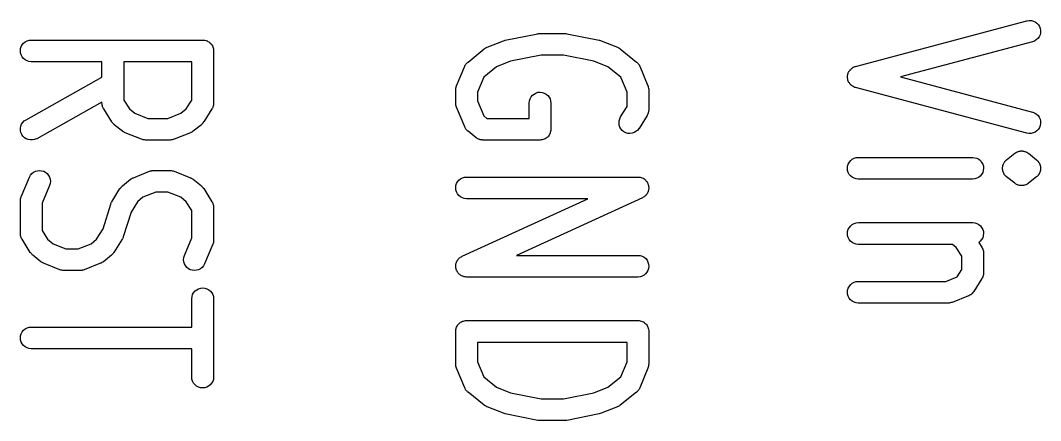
# Model space of a CAD drawing. Extents: x 100 to 142.1, y -108.7 to -91.2.
# Drawn here: x 136.14 to 142.09, y -108.73 to -106.39 of the extents above; entities that cross this region are included whole.
import ezdxf

# ---------------------------------------------------------------- set-up
doc = ezdxf.new("R2010")
doc.units = 0
doc.header["$MEASUREMENT"] = 0
doc.layers.add('BLACK', color=7, linetype='CONTINUOUS')

msp = doc.modelspace()

# ---------------------------------------------------------------- linework, layer by layer
at = {"layer": 'BLACK', "linetype": 'CONTINUOUS'}
for p, q in [((141.011, -106.66), (142.011, -106.393)), ((142.011, -106.393), (142.012, -106.393)), ((142.012, -106.393), (142.024, -106.391)), ((142.024, -106.391), (142.037, -106.392)), ((142.037, -106.392), (142.049, -106.395)), ((142.049, -106.395), (142.06, -106.4)), ((142.06, -106.4), (142.07, -106.407)), ((142.07, -106.407), (142.078, -106.417)), ((142.078, -106.417), (142.085, -106.427)), ((142.085, -106.427), (142.089, -106.439)), ((142.089, -106.439), (142.091, -106.451)), ((138.967, -106.507), (139.158, -106.469)), ((139.158, -106.469), (139.159, -106.468)), ((139.158, -106.469), (139.158, -106.469)), ((139.158, -106.469), (139.158, -106.469)), ((139.158, -106.469), (139.158, -106.469)), ((139.159, -106.468), (139.164, -106.468)), ((139.164, -106.468), (139.17, -106.467)), ((139.17, -106.467), (139.313, -106.467)), ((139.313, -106.467), (139.313, -106.467)), ((139.313, -106.467), (139.313, -106.467)), ((139.313, -106.467), (139.314, -106.467)), ((139.313, -106.467), (139.313, -106.467)), ((139.314, -106.467), (139.32, -106.468)), ((139.32, -106.468), (139.326, -106.469)), ((139.326, -106.469), (139.516, -106.507)), ((142.075, -106.497), (142.066, -106.505)), ((142.082, -106.487), (142.075, -106.497)), ((142.088, -106.475), (142.082, -106.487)), ((142.091, -106.463), (142.088, -106.475)), ((142.091, -106.451), (142.091, -106.463)), ((136.138, -106.569), (136.139, -106.556)), ((136.139, -106.556), (136.143, -106.544)), ((136.143, -106.544), (136.149, -106.534)), ((136.149, -106.534), (136.157, -106.524)), ((136.157, -106.524), (136.166, -106.516)), ((136.166, -106.516), (136.177, -106.51)), ((136.177, -106.51), (136.189, -106.507)), ((136.189, -106.507), (136.202, -106.506)), ((136.202, -106.506), (137.202, -106.506)), ((137.202, -106.506), (137.202, -106.506)), ((137.202, -106.506), (137.202, -106.506)), ((137.202, -106.506), (137.203, -106.506)), ((137.202, -106.506), (137.202, -106.506)), ((137.203, -106.506), (137.208, -106.506)), ((137.208, -106.506), (137.214, -106.507)), ((137.214, -106.507), (137.215, -106.507)), ((137.215, -106.507), (137.215, -106.507)), ((137.215, -106.507), (137.221, -106.509)), ((137.221, -106.509), (137.226, -106.51)), ((137.226, -106.51), (137.226, -106.511)), ((137.226, -106.511), (137.227, -106.511)), ((137.227, -106.511), (137.232, -106.514)), ((137.232, -106.514), (137.237, -106.516)), ((137.237, -106.516), (137.237, -106.517)), ((137.237, -106.517), (137.237, -106.517)), ((137.237, -106.517), (137.242, -106.52)), ((137.242, -106.52), (137.247, -106.524)), ((137.247, -106.524), (137.247, -106.524)), ((137.247, -106.524), (137.247, -106.525)), ((137.247, -106.525), (137.251, -106.529)), ((137.251, -106.529), (137.255, -106.534)), ((137.255, -106.534), (137.255, -106.534)), ((137.255, -106.534), (137.255, -106.534)), ((137.255, -106.534), (137.258, -106.54)), ((137.258, -106.54), (137.26, -106.545)), ((137.26, -106.545), (137.26, -106.545)), ((137.26, -106.545), (137.26, -106.545)), ((137.26, -106.545), (137.262, -106.551)), ((137.262, -106.551), (137.264, -106.557)), ((137.264, -106.557), (137.264, -106.557)), ((137.264, -106.557), (137.264, -106.557)), ((137.264, -106.557), (137.265, -106.563)), ((138.75, -106.634), (138.845, -106.558)), ((138.845, -106.558), (138.846, -106.557)), ((138.846, -106.557), (138.848, -106.556)), ((138.848, -106.556), (138.85, -106.554)), ((138.85, -106.554), (138.853, -106.552)), ((138.853, -106.552), (138.856, -106.55)), ((138.856, -106.55), (138.859, -106.549)), ((138.859, -106.549), (138.861, -106.548)), ((138.861, -106.548), (138.956, -106.51)), ((138.956, -106.51), (138.957, -106.51)), ((138.957, -106.51), (138.962, -106.508)), ((138.962, -106.508), (138.967, -106.507)), ((139.516, -106.507), (139.517, -106.507)), ((139.517, -106.507), (139.522, -106.509)), ((139.522, -106.509), (139.527, -106.51)), ((139.527, -106.51), (139.622, -106.548)), ((139.622, -106.548), (139.623, -106.548)), ((139.623, -106.548), (139.626, -106.55)), ((139.626, -106.55), (139.628, -106.551)), ((139.628, -106.551), (139.631, -106.553)), ((139.631, -106.553), (139.634, -106.554)), ((139.634, -106.554), (139.636, -106.556)), ((139.636, -106.556), (139.638, -106.558)), ((139.638, -106.558), (139.734, -106.634)), ((142.044, -106.516), (141.274, -106.721)), ((142.056, -106.512), (142.044, -106.516)), ((142.066, -106.505), (142.056, -106.512)), ((136.139, -106.581), (136.138, -106.569)), ((136.143, -106.593), (136.139, -106.581)), ((136.148, -106.604), (136.143, -106.593)), ((136.156, -106.613), (136.148, -106.604)), ((136.166, -106.621), (136.156, -106.613)), ((137.265, -106.563), (137.265, -106.569)), ((137.265, -106.569), (137.265, -106.874)), ((139.176, -106.594), (138.998, -106.63)), ((139.307, -106.594), (139.176, -106.594)), ((139.485, -106.63), (139.307, -106.594)), ((136.177, -106.627), (136.166, -106.621)), ((136.188, -106.631), (136.177, -106.627)), ((136.201, -106.633), (136.188, -106.631)), ((136.202, -106.633), (136.201, -106.633)), ((136.614, -106.633), (136.202, -106.633)), ((136.614, -106.722), (136.614, -106.633)), ((136.741, -106.633), (136.741, -106.856)), ((137.138, -106.633), (136.741, -106.633)), ((137.138, -106.856), (137.138, -106.633)), ((138.683, -106.773), (138.731, -106.659)), ((138.731, -106.658), (138.732, -106.655)), ((138.731, -106.659), (138.731, -106.658)), ((138.732, -106.655), (138.734, -106.653)), ((138.734, -106.653), (138.735, -106.65)), ((138.735, -106.65), (138.737, -106.647)), ((138.737, -106.647), (138.739, -106.645)), ((138.739, -106.645), (138.741, -106.642)), ((138.741, -106.642), (138.743, -106.64)), ((138.743, -106.64), (138.745, -106.638)), ((138.745, -106.638), (138.747, -106.636)), ((138.747, -106.636), (138.75, -106.634)), ((138.917, -106.663), (138.842, -106.723)), ((138.998, -106.63), (138.917, -106.663)), ((139.566, -106.663), (139.485, -106.63)), ((139.642, -106.723), (139.566, -106.663)), ((139.734, -106.634), (139.734, -106.634)), ((139.734, -106.634), (139.737, -106.636)), ((139.737, -106.636), (139.739, -106.638)), ((139.739, -106.638), (139.741, -106.641)), ((139.741, -106.641), (139.743, -106.643)), ((139.743, -106.643), (139.745, -106.646)), ((139.745, -106.646), (139.747, -106.648)), ((139.747, -106.648), (139.748, -106.651)), ((139.748, -106.651), (139.75, -106.653)), ((139.75, -106.653), (139.751, -106.656)), ((139.751, -106.656), (139.753, -106.659)), ((139.753, -106.659), (139.8, -106.773)), ((140.98, -106.679), (140.983, -106.677)), ((140.983, -106.677), (140.986, -106.674)), ((140.986, -106.674), (140.988, -106.672)), ((140.988, -106.672), (140.989, -106.671)), ((140.989, -106.671), (140.993, -106.669)), ((140.993, -106.669), (140.996, -106.666)), ((140.996, -106.666), (140.998, -106.665)), ((140.998, -106.665), (141, -106.664)), ((141, -106.664), (141.004, -106.663)), ((141.004, -106.663), (141.007, -106.661)), ((141.007, -106.661), (141.009, -106.661)), ((141.009, -106.661), (141.011, -106.66)), ((136.171, -106.971), (136.614, -106.722)), ((138.842, -106.723), (138.805, -106.81)), ((139.678, -106.81), (139.642, -106.723)), ((140.964, -106.717), (140.965, -106.715)), ((140.964, -106.721), (140.964, -106.717)), ((140.964, -106.725), (140.964, -106.721)), ((140.965, -106.727), (140.964, -106.725)), ((140.965, -106.713), (140.966, -106.709)), ((140.965, -106.715), (140.965, -106.713)), ((140.965, -106.729), (140.965, -106.727)), ((140.966, -106.733), (140.965, -106.729)), ((140.966, -106.705), (140.967, -106.703)), ((140.966, -106.709), (140.966, -106.705)), ((140.966, -106.737), (140.966, -106.733)), ((140.967, -106.739), (140.966, -106.737)), ((140.967, -106.703), (140.968, -106.701)), ((140.968, -106.701), (140.969, -106.697)), ((140.969, -106.697), (140.971, -106.693)), ((140.971, -106.693), (140.972, -106.691)), ((140.972, -106.691), (140.973, -106.689)), ((140.973, -106.689), (140.975, -106.686)), ((140.975, -106.686), (140.977, -106.683)), ((140.977, -106.683), (140.979, -106.681)), ((140.979, -106.681), (140.98, -106.679)), ((141.274, -106.721), (142.044, -106.927)), ((138.678, -106.797), (138.679, -106.791)), ((138.679, -106.785), (138.68, -106.784)), ((138.679, -106.791), (138.679, -106.785)), ((138.679, -106.785), (138.679, -106.785)), ((138.68, -106.784), (138.681, -106.779)), ((138.681, -106.779), (138.683, -106.773)), ((139.8, -106.773), (139.8, -106.773)), ((139.8, -106.773), (139.8, -106.773)), ((139.8, -106.773), (139.8, -106.773)), ((139.8, -106.773), (139.801, -106.774)), ((139.801, -106.774), (139.802, -106.78)), ((139.802, -106.78), (139.804, -106.785)), ((139.804, -106.785), (139.804, -106.786)), ((139.804, -106.786), (139.804, -106.786)), ((139.804, -106.786), (139.805, -106.792)), ((139.805, -106.792), (139.805, -106.798)), ((140.967, -106.741), (140.967, -106.739)), ((140.969, -106.745), (140.967, -106.741)), ((140.97, -106.749), (140.969, -106.745)), ((140.971, -106.751), (140.97, -106.749)), ((140.972, -106.753), (140.971, -106.751)), ((140.975, -106.756), (140.972, -106.753)), ((140.977, -106.76), (140.975, -106.756)), ((140.978, -106.761), (140.977, -106.76)), ((140.979, -106.763), (140.978, -106.761)), ((140.982, -106.766), (140.979, -106.763)), ((140.985, -106.769), (140.982, -106.766)), ((140.987, -106.77), (140.985, -106.769)), ((140.988, -106.771), (140.987, -106.77)), ((140.992, -106.774), (140.988, -106.771)), ((140.995, -106.776), (140.992, -106.774)), ((140.997, -106.777), (140.995, -106.776)), ((140.999, -106.778), (140.997, -106.777)), ((141.003, -106.78), (140.999, -106.778)), ((141.006, -106.781), (141.003, -106.78)), ((141.008, -106.782), (141.006, -106.781)), ((141.01, -106.783), (141.008, -106.782)), ((141.011, -106.783), (141.01, -106.783)), ((142.011, -107.049), (141.011, -106.783)), ((136.741, -106.856), (136.774, -106.907)), ((137.106, -106.907), (137.138, -106.856)), ((138.678, -106.798), (138.678, -106.797)), ((138.678, -106.797), (138.678, -106.797)), ((138.678, -106.797), (138.678, -106.797)), ((138.678, -106.797), (138.678, -106.797)), ((138.678, -106.874), (138.678, -106.798)), ((138.805, -106.81), (138.805, -106.861)), ((139.108, -106.861), (139.112, -106.849)), ((139.112, -106.849), (139.118, -106.838)), ((139.118, -106.838), (139.126, -106.828)), ((139.126, -106.828), (139.135, -106.821)), ((139.135, -106.821), (139.146, -106.815)), ((139.146, -106.815), (139.158, -106.811)), ((139.158, -106.811), (139.171, -106.81)), ((139.171, -106.81), (139.183, -106.812)), ((139.183, -106.812), (139.195, -106.815)), ((139.195, -106.815), (139.206, -106.821)), ((139.206, -106.821), (139.215, -106.829)), ((139.215, -106.829), (139.223, -106.839)), ((139.223, -106.839), (139.229, -106.85)), ((139.229, -106.85), (139.232, -106.861)), ((139.678, -106.894), (139.678, -106.81)), ((139.805, -106.798), (139.805, -106.912)), ((136.614, -106.868), (136.233, -107.082)), ((136.614, -106.874), (136.614, -106.868)), ((136.615, -106.879), (136.614, -106.874)), ((136.615, -106.884), (136.615, -106.879)), ((136.615, -106.885), (136.615, -106.884)), ((136.616, -106.886), (136.615, -106.885)), ((136.617, -106.891), (136.616, -106.886)), ((136.618, -106.896), (136.617, -106.891)), ((136.619, -106.897), (136.618, -106.896)), ((136.619, -106.898), (136.619, -106.897)), ((136.621, -106.902), (136.619, -106.898)), ((136.623, -106.907), (136.621, -106.902)), ((136.624, -106.907), (136.623, -106.907)), ((136.672, -106.984), (136.624, -106.907)), ((136.774, -106.907), (136.805, -106.933)), ((137.074, -106.933), (137.106, -106.907)), ((137.255, -106.907), (137.208, -106.984)), ((137.258, -106.903), (137.255, -106.907)), ((137.26, -106.899), (137.258, -106.903)), ((137.261, -106.896), (137.26, -106.898)), ((137.26, -106.898), (137.26, -106.899)), ((137.262, -106.892), (137.261, -106.896)), ((137.264, -106.887), (137.262, -106.892)), ((137.265, -106.88), (137.264, -106.884)), ((137.264, -106.884), (137.264, -106.886)), ((137.264, -106.886), (137.264, -106.887)), ((137.265, -106.874), (137.265, -106.875)), ((137.265, -106.875), (137.265, -106.88)), ((138.679, -106.88), (138.678, -106.874)), ((138.679, -106.885), (138.679, -106.88)), ((138.679, -106.886), (138.679, -106.885)), ((138.681, -106.892), (138.679, -106.886)), ((138.679, -106.886), (138.679, -106.886)), ((138.683, -106.897), (138.681, -106.892)), ((138.683, -106.898), (138.683, -106.897)), ((138.731, -107.012), (138.683, -106.898)), ((138.683, -106.898), (138.683, -106.898)), ((138.683, -106.898), (138.683, -106.898)), ((138.683, -106.898), (138.683, -106.898)), ((138.805, -106.861), (138.842, -106.949)), ((139.107, -106.873), (139.108, -106.861)), ((139.107, -106.874), (139.107, -106.873)), ((139.107, -106.963), (139.107, -106.874)), ((139.232, -106.861), (139.234, -106.874)), ((139.234, -106.874), (139.234, -107.026)), ((139.64, -106.954), (139.678, -106.894)), ((139.805, -106.912), (139.805, -106.913)), ((139.805, -106.913), (139.805, -106.918)), ((136.16, -106.978), (136.171, -106.971)), ((136.805, -106.933), (136.881, -106.963)), ((136.881, -106.963), (136.999, -106.963)), ((136.999, -106.963), (137.074, -106.933)), ((138.842, -106.949), (138.859, -106.963)), ((138.859, -106.963), (139.107, -106.963)), ((139.631, -106.977), (139.635, -106.966)), ((139.635, -106.966), (139.64, -106.954)), ((139.795, -106.946), (139.748, -107.022)), ((139.798, -106.941), (139.795, -106.946)), ((139.8, -106.937), (139.798, -106.941)), ((139.801, -106.934), (139.8, -106.936)), ((139.8, -106.936), (139.8, -106.937)), ((139.802, -106.93), (139.801, -106.934)), ((139.804, -106.925), (139.802, -106.93)), ((139.805, -106.918), (139.804, -106.922)), ((139.804, -106.922), (139.804, -106.924)), ((139.804, -106.924), (139.804, -106.925)), ((142.044, -106.927), (142.045, -106.927)), ((142.045, -106.927), (142.056, -106.931)), ((142.056, -106.931), (142.067, -106.938)), ((142.067, -106.938), (142.076, -106.947)), ((142.076, -106.947), (142.083, -106.957)), ((142.083, -106.957), (142.088, -106.968)), ((142.088, -106.968), (142.091, -106.98)), ((136.138, -107.021), (136.141, -107.009)), ((136.139, -107.033), (136.138, -107.021)), ((136.141, -107.045), (136.139, -107.033)), ((136.141, -107.009), (136.145, -106.997)), ((136.145, -106.997), (136.152, -106.987)), ((136.152, -106.987), (136.16, -106.978)), ((136.674, -106.987), (136.672, -106.984)), ((136.676, -106.99), (136.674, -106.987)), ((136.678, -106.992), (136.676, -106.99)), ((136.679, -106.993), (136.678, -106.992)), ((136.682, -106.996), (136.679, -106.993)), ((136.685, -106.999), (136.682, -106.996)), ((136.686, -107), (136.685, -106.999)), ((136.733, -107.038), (136.686, -107)), ((137.194, -107), (137.146, -107.038)), ((137.197, -106.997), (137.194, -107)), ((137.2, -106.994), (137.197, -106.997)), ((137.201, -106.992), (137.2, -106.994)), ((137.203, -106.991), (137.201, -106.992)), ((137.205, -106.988), (137.203, -106.991)), ((137.207, -106.984), (137.205, -106.988)), ((137.208, -106.984), (137.207, -106.984)), ((138.732, -107.015), (138.731, -107.012)), ((138.733, -107.018), (138.732, -107.015)), ((138.735, -107.021), (138.733, -107.018)), ((138.736, -107.023), (138.735, -107.021)), ((138.738, -107.026), (138.736, -107.023)), ((138.74, -107.028), (138.738, -107.026)), ((138.742, -107.031), (138.74, -107.028)), ((138.744, -107.033), (138.742, -107.031)), ((138.747, -107.035), (138.744, -107.033)), ((139.233, -107.033), (139.232, -107.039)), ((139.234, -107.027), (139.233, -107.033)), ((139.234, -107.026), (139.234, -107.027)), ((139.234, -107.027), (139.234, -107.027)), ((139.234, -107.027), (139.234, -107.027)), ((139.234, -107.027), (139.234, -107.027)), ((139.631, -106.99), (139.631, -106.977)), ((139.632, -107.002), (139.631, -106.99)), ((139.636, -107.014), (139.632, -107.002)), ((139.642, -107.025), (139.636, -107.014)), ((139.65, -107.034), (139.642, -107.025)), ((139.66, -107.042), (139.65, -107.034)), ((139.74, -107.032), (139.73, -107.04)), ((139.747, -107.022), (139.74, -107.032)), ((139.748, -107.022), (139.747, -107.022)), ((142.078, -107.027), (142.069, -107.036)), ((142.084, -107.016), (142.078, -107.027)), ((142.089, -107.005), (142.084, -107.016)), ((142.091, -106.993), (142.089, -107.005)), ((142.091, -106.98), (142.091, -106.993)), ((136.146, -107.057), (136.141, -107.045)), ((136.153, -107.067), (136.146, -107.057)), ((136.162, -107.076), (136.153, -107.067)), ((136.172, -107.082), (136.162, -107.076)), ((136.184, -107.087), (136.172, -107.082)), ((136.196, -107.089), (136.184, -107.087)), ((136.208, -107.089), (136.196, -107.089)), ((136.22, -107.087), (136.208, -107.089)), ((136.232, -107.082), (136.22, -107.087)), ((136.233, -107.082), (136.232, -107.082)), ((136.736, -107.039), (136.733, -107.038)), ((136.738, -107.041), (136.736, -107.039)), ((136.741, -107.042), (136.738, -107.041)), ((136.744, -107.044), (136.741, -107.042)), ((136.746, -107.045), (136.744, -107.044)), ((136.749, -107.047), (136.746, -107.045)), ((136.845, -107.085), (136.749, -107.047)), ((136.749, -107.047), (136.749, -107.047)), ((136.85, -107.087), (136.845, -107.085)), ((136.855, -107.088), (136.85, -107.087)), ((136.856, -107.088), (136.855, -107.088)), ((136.857, -107.089), (136.856, -107.088)), ((136.862, -107.089), (136.857, -107.089)), ((136.867, -107.09), (136.862, -107.089)), ((136.868, -107.09), (136.867, -107.09)), ((137.011, -107.09), (136.868, -107.09)), ((137.017, -107.089), (137.011, -107.09)), ((137.022, -107.089), (137.017, -107.089)), ((137.023, -107.089), (137.022, -107.089)), ((137.029, -107.087), (137.023, -107.088)), ((137.023, -107.088), (137.023, -107.089)), ((137.034, -107.085), (137.029, -107.087)), ((137.035, -107.085), (137.034, -107.085)), ((137.13, -107.047), (137.035, -107.085)), ((137.132, -107.046), (137.13, -107.047)), ((137.135, -107.045), (137.132, -107.046)), ((137.138, -107.043), (137.135, -107.045)), ((137.141, -107.041), (137.138, -107.043)), ((137.143, -107.04), (137.141, -107.041)), ((137.145, -107.038), (137.143, -107.04)), ((137.146, -107.038), (137.145, -107.038)), ((138.749, -107.037), (138.747, -107.035)), ((138.75, -107.038), (138.749, -107.037)), ((138.797, -107.076), (138.75, -107.038)), ((138.799, -107.077), (138.797, -107.076)), ((138.801, -107.079), (138.799, -107.077)), ((138.804, -107.08), (138.801, -107.079)), ((138.808, -107.083), (138.804, -107.08)), ((138.81, -107.083), (138.808, -107.083)), ((138.812, -107.085), (138.81, -107.083)), ((138.816, -107.086), (138.812, -107.085)), ((138.819, -107.087), (138.816, -107.086)), ((138.821, -107.088), (138.819, -107.087)), ((138.824, -107.088), (138.821, -107.088)), ((138.827, -107.089), (138.824, -107.088)), ((138.831, -107.089), (138.827, -107.089)), ((138.834, -107.089), (138.831, -107.089)), ((138.836, -107.09), (138.834, -107.089)), ((138.837, -107.09), (138.836, -107.09)), ((139.17, -107.09), (138.837, -107.09)), ((139.176, -107.089), (139.17, -107.09)), ((139.182, -107.089), (139.176, -107.089)), ((139.183, -107.088), (139.182, -107.088)), ((139.182, -107.088), (139.182, -107.089)), ((139.188, -107.087), (139.183, -107.088)), ((139.194, -107.085), (139.188, -107.087)), ((139.2, -107.082), (139.194, -107.085)), ((139.194, -107.085), (139.194, -107.085)), ((139.194, -107.085), (139.194, -107.085)), ((139.205, -107.079), (139.2, -107.082)), ((139.21, -107.075), (139.205, -107.079)), ((139.205, -107.079), (139.205, -107.079)), ((139.205, -107.079), (139.205, -107.079)), ((139.215, -107.072), (139.21, -107.075)), ((139.219, -107.067), (139.215, -107.071)), ((139.215, -107.071), (139.215, -107.071)), ((139.215, -107.071), (139.215, -107.072)), ((139.223, -107.062), (139.219, -107.067)), ((139.226, -107.056), (139.223, -107.062)), ((139.223, -107.062), (139.223, -107.062)), ((139.223, -107.062), (139.223, -107.062)), ((139.229, -107.051), (139.226, -107.056)), ((139.23, -107.045), (139.229, -107.051)), ((139.229, -107.051), (139.229, -107.051)), ((139.229, -107.051), (139.229, -107.051)), ((139.232, -107.039), (139.23, -107.045)), ((139.232, -107.039), (139.232, -107.039)), ((139.232, -107.039), (139.232, -107.039)), ((139.671, -107.047), (139.66, -107.042)), ((139.683, -107.051), (139.671, -107.047)), ((139.695, -107.052), (139.683, -107.051)), ((139.708, -107.05), (139.695, -107.052)), ((139.719, -107.046), (139.708, -107.05)), ((139.73, -107.04), (139.719, -107.046)), ((142.023, -107.051), (142.011, -107.049)), ((142.036, -107.051), (142.023, -107.051)), ((142.048, -107.048), (142.036, -107.051)), ((142.059, -107.043), (142.048, -107.048)), ((142.069, -107.036), (142.059, -107.043)), ((141.968, -107.155), (141.973, -107.154)), ((141.973, -107.154), (141.974, -107.153)), ((141.974, -107.153), (141.975, -107.153)), ((141.975, -107.153), (141.98, -107.153)), ((141.98, -107.153), (141.986, -107.153)), ((141.986, -107.153), (141.987, -107.154)), ((141.987, -107.154), (141.988, -107.154)), ((141.988, -107.154), (141.993, -107.155)), ((140.975, -107.219), (140.983, -107.21)), ((140.983, -107.21), (140.992, -107.202)), ((140.992, -107.202), (141.003, -107.196)), ((141.003, -107.196), (141.015, -107.192)), ((141.015, -107.192), (141.028, -107.191)), ((141.028, -107.191), (141.694, -107.191)), ((141.694, -107.191), (141.695, -107.191)), ((141.695, -107.191), (141.707, -107.193)), ((141.707, -107.193), (141.719, -107.196)), ((141.719, -107.196), (141.73, -107.202)), ((141.73, -107.202), (141.74, -107.21)), ((141.74, -107.21), (141.747, -107.22)), ((141.884, -107.214), (141.886, -107.212)), ((141.886, -107.212), (141.888, -107.21)), ((141.888, -107.21), (141.89, -107.208)), ((141.89, -107.208), (141.892, -107.206)), ((141.892, -107.206), (141.893, -107.205)), ((141.892, -107.206), (141.892, -107.206)), ((141.893, -107.205), (141.94, -107.167)), ((141.94, -107.167), (141.941, -107.167)), ((141.941, -107.167), (141.945, -107.164)), ((141.945, -107.164), (141.95, -107.161)), ((141.95, -107.161), (141.951, -107.16)), ((141.951, -107.16), (141.952, -107.16)), ((141.952, -107.16), (141.956, -107.158)), ((141.956, -107.158), (141.961, -107.156)), ((141.961, -107.156), (141.962, -107.156)), ((141.962, -107.156), (141.963, -107.155)), ((141.963, -107.155), (141.968, -107.155)), ((141.993, -107.155), (141.998, -107.156)), ((141.998, -107.156), (141.999, -107.156)), ((141.999, -107.156), (142, -107.156)), ((142, -107.156), (142.005, -107.158)), ((142.005, -107.158), (142.009, -107.16)), ((142.009, -107.16), (142.01, -107.161)), ((142.01, -107.161), (142.011, -107.161)), ((142.011, -107.161), (142.015, -107.164)), ((142.015, -107.164), (142.02, -107.167)), ((142.02, -107.167), (142.067, -107.205)), ((142.067, -107.205), (142.068, -107.206)), ((142.068, -107.206), (142.068, -107.206)), ((142.068, -107.206), (142.069, -107.206)), ((142.069, -107.206), (142.071, -107.209)), ((142.071, -107.209), (142.073, -107.21)), ((142.073, -107.21), (142.075, -107.213)), ((142.075, -107.213), (142.077, -107.214)), ((136.215, -107.278), (136.226, -107.272)), ((136.226, -107.272), (136.238, -107.269)), ((136.238, -107.269), (136.25, -107.267)), ((136.25, -107.267), (136.262, -107.269)), ((136.262, -107.269), (136.274, -107.272)), ((136.274, -107.272), (136.285, -107.278)), ((136.797, -107.31), (136.892, -107.272)), ((136.892, -107.272), (136.893, -107.272)), ((136.893, -107.272), (136.898, -107.27)), ((136.898, -107.27), (136.904, -107.269)), ((136.904, -107.269), (136.905, -107.268)), ((136.904, -107.269), (136.904, -107.269)), ((136.905, -107.268), (136.91, -107.268)), ((136.91, -107.268), (136.916, -107.267)), ((136.916, -107.267), (137.011, -107.267)), ((137.011, -107.267), (137.012, -107.267)), ((137.012, -107.267), (137.017, -107.268)), ((137.017, -107.268), (137.023, -107.269)), ((137.023, -107.269), (137.024, -107.269)), ((137.024, -107.269), (137.024, -107.269)), ((137.024, -107.269), (137.03, -107.27)), ((137.03, -107.27), (137.035, -107.272)), ((137.035, -107.272), (137.13, -107.31)), ((140.964, -107.254), (140.965, -107.242)), ((140.965, -107.267), (140.964, -107.254)), ((140.965, -107.242), (140.969, -107.23)), ((140.969, -107.279), (140.965, -107.267)), ((140.969, -107.23), (140.975, -107.219)), ((141.747, -107.22), (141.753, -107.231)), ((141.753, -107.231), (141.757, -107.243)), ((141.756, -107.268), (141.753, -107.279)), ((141.758, -107.255), (141.756, -107.268)), ((141.757, -107.243), (141.758, -107.255)), ((141.869, -107.248), (141.87, -107.245)), ((141.869, -107.249), (141.869, -107.248)), ((141.869, -107.248), (141.869, -107.248)), ((141.869, -107.252), (141.869, -107.249)), ((141.869, -107.254), (141.869, -107.252)), ((141.869, -107.257), (141.869, -107.254)), ((141.869, -107.26), (141.869, -107.257)), ((141.869, -107.261), (141.869, -107.26)), ((141.869, -107.26), (141.869, -107.26)), ((141.87, -107.264), (141.869, -107.261)), ((141.87, -107.242), (141.871, -107.239)), ((141.87, -107.245), (141.87, -107.242)), ((141.87, -107.267), (141.87, -107.264)), ((141.871, -107.269), (141.87, -107.267)), ((141.871, -107.239), (141.872, -107.237)), ((141.871, -107.272), (141.871, -107.269)), ((141.872, -107.273), (141.871, -107.272)), ((141.872, -107.235), (141.873, -107.233)), ((141.872, -107.236), (141.872, -107.235)), ((141.872, -107.237), (141.872, -107.236)), ((141.873, -107.276), (141.872, -107.273)), ((141.872, -107.273), (141.872, -107.273)), ((141.873, -107.233), (141.874, -107.23)), ((141.874, -107.23), (141.875, -107.228)), ((141.875, -107.228), (141.876, -107.225)), ((141.876, -107.225), (141.877, -107.225)), ((141.877, -107.224), (141.878, -107.222)), ((141.877, -107.225), (141.877, -107.224)), ((141.878, -107.222), (141.88, -107.219)), ((141.88, -107.219), (141.882, -107.217)), ((141.882, -107.217), (141.883, -107.215)), ((141.883, -107.215), (141.883, -107.214)), ((141.883, -107.214), (141.884, -107.214)), ((142.077, -107.214), (142.077, -107.215)), ((142.077, -107.215), (142.077, -107.215)), ((142.077, -107.215), (142.079, -107.218)), ((142.079, -107.218), (142.081, -107.22)), ((142.081, -107.22), (142.082, -107.222)), ((142.082, -107.222), (142.084, -107.225)), ((142.084, -107.225), (142.084, -107.225)), ((142.084, -107.225), (142.084, -107.226)), ((142.084, -107.226), (142.085, -107.228)), ((142.085, -107.228), (142.086, -107.231)), ((142.086, -107.231), (142.087, -107.234)), ((142.087, -107.234), (142.088, -107.236)), ((142.088, -107.236), (142.088, -107.237)), ((142.088, -107.237), (142.089, -107.237)), ((142.089, -107.27), (142.088, -107.273)), ((142.088, -107.273), (142.088, -107.274)), ((142.089, -107.237), (142.089, -107.24)), ((142.089, -107.24), (142.09, -107.243)), ((142.09, -107.268), (142.089, -107.27)), ((142.09, -107.243), (142.09, -107.246)), ((142.09, -107.246), (142.091, -107.248)), ((142.091, -107.262), (142.09, -107.265)), ((142.09, -107.265), (142.09, -107.268)), ((142.091, -107.248), (142.091, -107.249)), ((142.091, -107.249), (142.091, -107.25)), ((142.091, -107.25), (142.091, -107.252)), ((142.091, -107.252), (142.091, -107.255)), ((142.091, -107.255), (142.091, -107.258)), ((142.091, -107.258), (142.091, -107.261)), ((142.091, -107.261), (142.091, -107.261)), ((142.091, -107.261), (142.091, -107.262)), ((136.143, -107.421), (136.191, -107.307)), ((136.191, -107.306), (136.197, -107.295)), ((136.191, -107.307), (136.191, -107.306)), ((136.197, -107.295), (136.205, -107.285)), ((136.205, -107.285), (136.215, -107.278)), ((136.285, -107.278), (136.294, -107.286)), ((136.294, -107.286), (136.302, -107.296)), ((136.302, -107.296), (136.308, -107.307)), ((136.308, -107.307), (136.312, -107.319)), ((136.313, -107.331), (136.311, -107.344)), ((136.312, -107.319), (136.313, -107.331)), ((136.733, -107.358), (136.781, -107.319)), ((136.781, -107.319), (136.782, -107.319)), ((136.782, -107.319), (136.784, -107.317)), ((136.784, -107.317), (136.786, -107.316)), ((136.786, -107.316), (136.789, -107.314)), ((136.789, -107.314), (136.792, -107.312)), ((136.792, -107.312), (136.795, -107.311)), ((136.795, -107.311), (136.797, -107.31)), ((137.13, -107.31), (137.131, -107.31)), ((137.131, -107.31), (137.133, -107.312)), ((137.133, -107.312), (137.136, -107.313)), ((137.136, -107.313), (137.139, -107.315)), ((137.139, -107.315), (137.142, -107.316)), ((137.142, -107.316), (137.144, -107.318)), ((137.144, -107.318), (137.146, -107.319)), ((137.146, -107.319), (137.194, -107.358)), ((138.689, -107.334), (138.697, -107.324)), ((138.697, -107.324), (138.706, -107.316)), ((138.706, -107.316), (138.717, -107.31)), ((138.717, -107.31), (138.729, -107.307)), ((138.729, -107.307), (138.742, -107.306)), ((138.742, -107.306), (139.742, -107.306)), ((139.742, -107.306), (139.743, -107.306)), ((139.743, -107.306), (139.747, -107.306)), ((139.747, -107.306), (139.752, -107.306)), ((139.752, -107.306), (139.754, -107.307)), ((139.754, -107.307), (139.755, -107.307)), ((139.755, -107.307), (139.76, -107.308)), ((139.76, -107.308), (139.764, -107.31)), ((139.764, -107.31), (139.765, -107.31)), ((139.765, -107.31), (139.767, -107.311)), ((139.767, -107.311), (139.771, -107.313)), ((139.771, -107.313), (139.775, -107.315)), ((139.775, -107.315), (139.776, -107.316)), ((139.776, -107.316), (139.777, -107.317)), ((139.777, -107.317), (139.781, -107.32)), ((139.781, -107.32), (139.785, -107.323)), ((139.785, -107.323), (139.786, -107.324)), ((139.786, -107.324), (139.787, -107.325)), ((139.787, -107.325), (139.79, -107.329)), ((139.79, -107.329), (139.793, -107.332)), ((139.793, -107.332), (139.794, -107.333)), ((140.974, -107.29), (140.969, -107.279)), ((140.982, -107.299), (140.974, -107.29)), ((140.992, -107.307), (140.982, -107.299)), ((141.003, -107.313), (140.992, -107.307)), ((141.014, -107.317), (141.003, -107.313)), ((141.027, -107.318), (141.014, -107.317)), ((141.028, -107.318), (141.027, -107.318)), ((141.694, -107.318), (141.028, -107.318)), ((141.707, -107.317), (141.694, -107.318)), ((141.718, -107.313), (141.707, -107.317)), ((141.729, -107.308), (141.718, -107.313)), ((141.739, -107.3), (141.729, -107.308)), ((141.747, -107.29), (141.739, -107.3)), ((141.753, -107.279), (141.747, -107.29)), ((141.874, -107.279), (141.873, -107.276)), ((141.875, -107.281), (141.874, -107.279)), ((141.876, -107.284), (141.875, -107.281)), ((141.876, -107.285), (141.876, -107.284)), ((141.876, -107.284), (141.876, -107.284)), ((141.878, -107.287), (141.876, -107.285)), ((141.879, -107.29), (141.878, -107.287)), ((141.881, -107.292), (141.879, -107.29)), ((141.883, -107.294), (141.881, -107.292)), ((141.883, -107.295), (141.883, -107.294)), ((141.883, -107.294), (141.883, -107.294)), ((141.885, -107.297), (141.883, -107.295)), ((141.887, -107.299), (141.885, -107.297)), ((141.889, -107.301), (141.887, -107.299)), ((141.891, -107.303), (141.889, -107.301)), ((141.892, -107.303), (141.891, -107.303)), ((141.892, -107.304), (141.892, -107.303)), ((141.893, -107.304), (141.892, -107.304)), ((141.94, -107.342), (141.893, -107.304)), ((142.067, -107.304), (142.02, -107.342)), ((142.068, -107.304), (142.067, -107.304)), ((142.07, -107.302), (142.068, -107.304)), ((142.068, -107.304), (142.068, -107.304)), ((142.072, -107.3), (142.07, -107.302)), ((142.074, -107.298), (142.072, -107.3)), ((142.076, -107.296), (142.074, -107.298)), ((142.077, -107.295), (142.076, -107.296)), ((142.078, -107.292), (142.077, -107.295)), ((142.077, -107.295), (142.077, -107.295)), ((142.08, -107.29), (142.078, -107.292)), ((142.082, -107.288), (142.08, -107.29)), ((142.083, -107.285), (142.082, -107.288)), ((142.084, -107.284), (142.083, -107.285)), ((142.083, -107.285), (142.083, -107.285)), ((142.085, -107.282), (142.084, -107.284)), ((142.086, -107.279), (142.085, -107.282)), ((142.087, -107.277), (142.086, -107.279)), ((142.088, -107.274), (142.087, -107.277)), ((142.088, -107.274), (142.088, -107.274)), ((136.308, -107.355), (136.265, -107.458)), ((136.311, -107.344), (136.308, -107.355)), ((136.672, -107.45), (136.719, -107.373)), ((136.719, -107.373), (136.72, -107.373)), ((136.72, -107.373), (136.722, -107.37)), ((136.722, -107.37), (136.725, -107.366)), ((136.725, -107.366), (136.726, -107.365)), ((136.726, -107.365), (136.727, -107.363)), ((136.727, -107.363), (136.73, -107.36)), ((136.73, -107.36), (136.733, -107.358)), ((137.194, -107.358), (137.194, -107.358)), ((137.194, -107.358), (137.197, -107.361)), ((137.197, -107.361), (137.2, -107.364)), ((137.2, -107.364), (137.202, -107.365)), ((137.202, -107.365), (137.203, -107.367)), ((137.203, -107.367), (137.205, -107.37)), ((137.205, -107.37), (137.208, -107.373)), ((137.208, -107.373), (137.255, -107.45)), ((138.678, -107.369), (138.679, -107.356)), ((138.679, -107.381), (138.678, -107.369)), ((138.679, -107.356), (138.683, -107.344)), ((138.683, -107.393), (138.679, -107.381)), ((138.683, -107.344), (138.689, -107.334)), ((139.794, -107.333), (139.795, -107.334)), ((139.795, -107.334), (139.797, -107.339)), ((139.797, -107.339), (139.8, -107.343)), ((139.8, -107.343), (139.8, -107.344)), ((139.8, -107.344), (139.8, -107.345)), ((139.8, -107.345), (139.802, -107.35)), ((139.801, -107.392), (139.8, -107.394)), ((139.802, -107.387), (139.801, -107.391)), ((139.801, -107.391), (139.801, -107.392)), ((139.802, -107.35), (139.803, -107.355)), ((139.804, -107.382), (139.802, -107.387)), ((139.803, -107.355), (139.804, -107.356)), ((139.804, -107.356), (139.804, -107.357)), ((139.804, -107.357), (139.804, -107.362)), ((139.804, -107.362), (139.805, -107.367)), ((139.805, -107.374), (139.804, -107.379)), ((139.804, -107.379), (139.804, -107.381)), ((139.804, -107.381), (139.804, -107.382)), ((139.805, -107.367), (139.805, -107.368)), ((139.805, -107.368), (139.805, -107.369)), ((139.805, -107.369), (139.805, -107.374)), ((141.945, -107.345), (141.94, -107.342)), ((141.949, -107.348), (141.945, -107.345)), ((141.95, -107.349), (141.949, -107.348)), ((141.951, -107.349), (141.95, -107.349)), ((141.956, -107.351), (141.951, -107.349)), ((141.96, -107.353), (141.956, -107.351)), ((141.961, -107.353), (141.96, -107.353)), ((141.962, -107.354), (141.961, -107.353)), ((141.967, -107.355), (141.962, -107.354)), ((141.972, -107.356), (141.967, -107.355)), ((141.973, -107.356), (141.972, -107.356)), ((141.974, -107.356), (141.973, -107.356)), ((141.98, -107.356), (141.974, -107.356)), ((141.985, -107.356), (141.98, -107.356)), ((141.986, -107.356), (141.985, -107.356)), ((141.987, -107.356), (141.986, -107.356)), ((141.992, -107.355), (141.987, -107.356)), ((141.997, -107.354), (141.992, -107.355)), ((141.998, -107.354), (141.997, -107.354)), ((141.999, -107.353), (141.998, -107.354)), ((142.004, -107.351), (141.999, -107.353)), ((142.008, -107.35), (142.004, -107.351)), ((142.009, -107.349), (142.008, -107.35)), ((142.01, -107.349), (142.009, -107.349)), ((142.015, -107.346), (142.01, -107.349)), ((142.019, -107.343), (142.015, -107.346)), ((142.02, -107.342), (142.019, -107.343)), ((136.138, -107.444), (136.139, -107.439)), ((136.138, -107.445), (136.138, -107.444)), ((136.138, -107.636), (136.138, -107.445)), ((136.138, -107.445), (136.138, -107.445)), ((136.138, -107.445), (136.138, -107.445)), ((136.138, -107.445), (136.138, -107.445)), ((136.139, -107.433), (136.139, -107.432)), ((136.139, -107.432), (136.14, -107.432)), ((136.139, -107.439), (136.139, -107.433)), ((136.14, -107.432), (136.141, -107.426)), ((136.141, -107.426), (136.143, -107.421)), ((136.67, -107.452), (136.671, -107.451)), ((136.671, -107.451), (136.672, -107.45)), ((136.821, -107.45), (136.784, -107.51)), ((136.853, -107.424), (136.821, -107.45)), ((136.928, -107.394), (136.853, -107.424)), ((136.999, -107.394), (136.928, -107.394)), ((137.074, -107.424), (136.999, -107.394)), ((137.106, -107.45), (137.074, -107.424)), ((137.138, -107.502), (137.106, -107.45)), ((137.255, -107.45), (137.256, -107.45)), ((137.256, -107.45), (137.258, -107.455)), ((138.688, -107.404), (138.683, -107.393)), ((138.696, -107.413), (138.688, -107.404)), ((138.706, -107.421), (138.696, -107.413)), ((138.717, -107.427), (138.706, -107.421)), ((138.715, -107.768), (139.45, -107.433)), ((138.728, -107.431), (138.717, -107.427)), ((138.741, -107.433), (138.728, -107.431)), ((138.742, -107.433), (138.741, -107.433)), ((139.45, -107.433), (138.742, -107.433)), ((139.768, -107.427), (139.033, -107.763)), ((139.772, -107.424), (139.768, -107.427)), ((139.777, -107.422), (139.772, -107.424)), ((139.778, -107.421), (139.777, -107.422)), ((139.779, -107.421), (139.778, -107.421)), ((139.782, -107.417), (139.779, -107.421)), ((139.786, -107.414), (139.782, -107.417)), ((139.787, -107.413), (139.786, -107.414)), ((139.788, -107.412), (139.787, -107.413)), ((139.791, -107.408), (139.788, -107.412)), ((139.794, -107.405), (139.791, -107.408)), ((139.795, -107.403), (139.794, -107.405)), ((139.796, -107.403), (139.795, -107.403)), ((139.798, -107.398), (139.796, -107.403)), ((139.8, -107.394), (139.798, -107.398)), ((136.265, -107.458), (136.265, -107.617)), ((136.62, -107.609), (136.665, -107.464)), ((136.665, -107.464), (136.666, -107.462)), ((136.665, -107.464), (136.665, -107.464)), ((136.666, -107.461), (136.668, -107.457)), ((136.666, -107.462), (136.666, -107.461)), ((136.668, -107.457), (136.67, -107.452)), ((136.784, -107.51), (136.738, -107.655)), ((137.138, -107.661), (137.138, -107.502)), ((137.258, -107.455), (137.26, -107.459)), ((137.26, -107.459), (137.261, -107.46)), ((137.261, -107.46), (137.261, -107.462)), ((137.261, -107.462), (137.262, -107.466)), ((137.262, -107.466), (137.264, -107.471)), ((137.264, -107.471), (137.264, -107.472)), ((137.264, -107.472), (137.264, -107.474)), ((137.264, -107.474), (137.265, -107.478)), ((137.265, -107.478), (137.265, -107.483)), ((137.265, -107.483), (137.265, -107.674)), ((136.265, -107.617), (136.297, -107.669)), ((136.582, -107.669), (136.62, -107.609)), ((140.964, -107.635), (140.965, -107.623)), ((140.965, -107.623), (140.969, -107.611)), ((140.969, -107.611), (140.975, -107.6)), ((140.975, -107.6), (140.983, -107.591)), ((140.983, -107.591), (140.992, -107.583)), ((140.992, -107.583), (141.003, -107.577)), ((141.003, -107.577), (141.015, -107.573)), ((141.015, -107.573), (141.028, -107.572)), ((141.028, -107.572), (141.694, -107.572)), ((141.694, -107.572), (141.695, -107.572)), ((141.695, -107.572), (141.707, -107.574)), ((141.707, -107.574), (141.719, -107.577)), ((141.719, -107.577), (141.73, -107.583)), ((141.73, -107.583), (141.74, -107.591)), ((141.74, -107.591), (141.747, -107.601)), ((141.747, -107.601), (141.753, -107.612)), ((141.753, -107.612), (141.757, -107.624)), ((141.757, -107.624), (141.758, -107.636)), ((136.139, -107.641), (136.138, -107.636)), ((136.139, -107.645), (136.139, -107.641)), ((136.139, -107.647), (136.139, -107.645)), ((136.139, -107.648), (136.139, -107.647)), ((136.141, -107.653), (136.139, -107.648)), ((136.142, -107.657), (136.141, -107.653)), ((136.143, -107.659), (136.142, -107.657)), ((136.143, -107.66), (136.143, -107.659)), ((136.145, -107.664), (136.143, -107.66)), ((136.147, -107.669), (136.145, -107.664)), ((136.148, -107.669), (136.147, -107.669)), ((136.195, -107.746), (136.148, -107.669)), ((136.297, -107.669), (136.329, -107.695)), ((136.55, -107.695), (136.582, -107.669)), ((136.732, -107.669), (136.684, -107.746)), ((136.733, -107.667), (136.732, -107.668)), ((136.732, -107.668), (136.732, -107.669)), ((136.735, -107.663), (136.733, -107.667)), ((136.737, -107.658), (136.735, -107.663)), ((136.738, -107.657), (136.737, -107.658)), ((136.738, -107.655), (136.738, -107.655)), ((136.738, -107.655), (136.738, -107.657)), ((137.095, -107.764), (137.138, -107.661)), ((137.264, -107.687), (137.262, -107.693)), ((137.265, -107.675), (137.264, -107.68)), ((137.264, -107.68), (137.264, -107.686)), ((137.264, -107.686), (137.264, -107.687)), ((137.264, -107.687), (137.264, -107.687)), ((137.265, -107.674), (137.265, -107.674)), ((137.265, -107.674), (137.265, -107.674)), ((137.265, -107.674), (137.265, -107.674)), ((137.265, -107.674), (137.265, -107.675)), ((140.965, -107.648), (140.964, -107.635)), ((140.969, -107.659), (140.965, -107.648)), ((140.974, -107.67), (140.969, -107.659)), ((140.982, -107.68), (140.974, -107.67)), ((140.992, -107.688), (140.982, -107.68)), ((141.003, -107.694), (140.992, -107.688)), ((141.739, -107.681), (141.73, -107.688)), ((141.73, -107.688), (141.748, -107.716)), ((141.747, -107.671), (141.739, -107.681)), ((141.753, -107.66), (141.747, -107.671)), ((141.756, -107.648), (141.753, -107.66)), ((141.758, -107.636), (141.756, -107.648)), ((136.198, -107.749), (136.195, -107.746)), ((136.2, -107.752), (136.198, -107.749)), ((136.329, -107.695), (136.404, -107.725)), ((136.404, -107.725), (136.475, -107.725)), ((136.475, -107.725), (136.55, -107.695)), ((136.681, -107.749), (136.679, -107.753)), ((136.684, -107.746), (136.681, -107.749)), ((136.684, -107.746), (136.684, -107.746)), ((137.26, -107.698), (137.213, -107.812)), ((137.262, -107.693), (137.26, -107.698)), ((141.014, -107.698), (141.003, -107.694)), ((141.027, -107.699), (141.014, -107.698)), ((141.028, -107.699), (141.027, -107.699)), ((141.577, -107.699), (141.028, -107.699)), ((141.599, -107.717), (141.577, -107.699)), ((141.631, -107.768), (141.599, -107.717)), ((141.748, -107.716), (141.749, -107.717)), ((141.749, -107.717), (141.751, -107.721)), ((141.751, -107.721), (141.753, -107.726)), ((141.753, -107.726), (141.753, -107.727)), ((141.753, -107.727), (141.754, -107.728)), ((141.754, -107.728), (141.755, -107.733)), ((141.755, -107.733), (141.757, -107.738)), ((141.757, -107.738), (141.757, -107.739)), ((141.757, -107.739), (141.757, -107.74)), ((141.757, -107.74), (141.757, -107.745)), ((141.757, -107.745), (141.758, -107.75)), ((136.202, -107.754), (136.2, -107.752)), ((136.203, -107.755), (136.202, -107.754)), ((136.206, -107.758), (136.203, -107.755)), ((136.209, -107.761), (136.206, -107.758)), ((136.21, -107.761), (136.209, -107.761)), ((136.257, -107.8), (136.21, -107.761)), ((136.259, -107.801), (136.257, -107.8)), ((136.262, -107.803), (136.259, -107.801)), ((136.265, -107.804), (136.262, -107.803)), ((136.268, -107.806), (136.265, -107.804)), ((136.27, -107.807), (136.268, -107.806)), ((136.272, -107.809), (136.27, -107.807)), ((136.609, -107.808), (136.606, -107.809)), ((136.611, -107.807), (136.609, -107.808)), ((136.614, -107.805), (136.611, -107.807)), ((136.617, -107.803), (136.614, -107.805)), ((136.619, -107.802), (136.617, -107.803)), ((136.622, -107.8), (136.619, -107.802)), ((136.67, -107.761), (136.622, -107.8)), ((136.622, -107.8), (136.622, -107.8)), ((136.673, -107.759), (136.67, -107.761)), ((136.676, -107.756), (136.673, -107.759)), ((136.677, -107.754), (136.676, -107.756)), ((136.679, -107.753), (136.677, -107.754)), ((137.09, -107.788), (137.092, -107.775)), ((137.092, -107.8), (137.09, -107.788)), ((137.092, -107.775), (137.095, -107.764)), ((137.095, -107.812), (137.092, -107.8)), ((138.681, -107.809), (138.682, -107.804)), ((138.682, -107.804), (138.683, -107.803)), ((138.683, -107.802), (138.685, -107.797)), ((138.683, -107.803), (138.683, -107.802)), ((138.685, -107.797), (138.688, -107.793)), ((138.688, -107.792), (138.689, -107.791)), ((138.688, -107.793), (138.688, -107.792)), ((138.689, -107.791), (138.692, -107.787)), ((138.692, -107.787), (138.695, -107.783)), ((138.695, -107.783), (138.696, -107.782)), ((138.696, -107.782), (138.697, -107.781)), ((138.697, -107.781), (138.701, -107.778)), ((138.701, -107.778), (138.705, -107.775)), ((138.705, -107.775), (138.706, -107.774)), ((138.706, -107.773), (138.711, -107.771)), ((138.706, -107.774), (138.706, -107.773)), ((138.711, -107.771), (138.715, -107.768)), ((139.033, -107.763), (139.742, -107.763)), ((139.742, -107.763), (139.743, -107.763)), ((139.743, -107.763), (139.755, -107.764)), ((139.755, -107.764), (139.767, -107.768)), ((139.767, -107.768), (139.777, -107.774)), ((139.777, -107.774), (139.787, -107.782)), ((139.787, -107.782), (139.795, -107.791)), ((139.795, -107.791), (139.8, -107.802)), ((139.8, -107.802), (139.804, -107.814)), ((141.631, -107.846), (141.631, -107.768)), ((141.758, -107.75), (141.758, -107.864)), ((136.273, -107.809), (136.272, -107.809)), ((136.369, -107.847), (136.273, -107.809)), ((136.374, -107.849), (136.369, -107.847)), ((136.379, -107.85), (136.374, -107.849)), ((136.38, -107.85), (136.379, -107.85)), ((136.386, -107.851), (136.38, -107.85)), ((136.38, -107.85), (136.38, -107.85)), ((136.391, -107.852), (136.386, -107.851)), ((136.392, -107.852), (136.391, -107.852)), ((136.487, -107.852), (136.392, -107.852)), ((136.493, -107.851), (136.487, -107.852)), ((136.498, -107.851), (136.493, -107.851)), ((136.499, -107.85), (136.498, -107.851)), ((136.5, -107.85), (136.499, -107.85)), ((136.505, -107.849), (136.5, -107.85)), ((136.51, -107.847), (136.505, -107.849)), ((136.511, -107.847), (136.51, -107.847)), ((136.606, -107.809), (136.511, -107.847)), ((137.101, -107.823), (137.095, -107.812)), ((137.109, -107.833), (137.101, -107.823)), ((137.118, -107.841), (137.109, -107.833)), ((137.129, -107.847), (137.118, -107.841)), ((137.141, -107.85), (137.129, -107.847)), ((137.153, -107.852), (137.141, -107.85)), ((137.166, -107.85), (137.153, -107.852)), ((137.178, -107.847), (137.166, -107.85)), ((137.189, -107.841), (137.178, -107.847)), ((137.198, -107.834), (137.189, -107.841)), ((137.206, -107.824), (137.198, -107.834)), ((137.212, -107.813), (137.206, -107.824)), ((137.213, -107.812), (137.212, -107.813)), ((138.678, -107.826), (138.679, -107.821)), ((138.678, -107.827), (138.678, -107.826)), ((138.678, -107.828), (138.678, -107.827)), ((138.679, -107.833), (138.678, -107.828)), ((138.679, -107.813), (138.681, -107.809)), ((138.679, -107.815), (138.679, -107.813)), ((138.679, -107.816), (138.679, -107.815)), ((138.679, -107.821), (138.679, -107.816)), ((138.679, -107.838), (138.679, -107.833)), ((138.68, -107.839), (138.679, -107.838)), ((138.68, -107.84), (138.68, -107.839)), ((138.681, -107.845), (138.68, -107.84)), ((138.683, -107.85), (138.681, -107.845)), ((138.683, -107.851), (138.683, -107.85)), ((138.684, -107.852), (138.683, -107.851)), ((138.686, -107.856), (138.684, -107.852)), ((138.688, -107.861), (138.686, -107.856)), ((138.689, -107.862), (138.688, -107.861)), ((138.69, -107.863), (138.689, -107.862)), ((138.693, -107.867), (138.69, -107.863)), ((138.696, -107.871), (138.693, -107.867)), ((139.794, -107.862), (139.786, -107.871)), ((139.8, -107.851), (139.794, -107.862)), ((139.804, -107.839), (139.8, -107.851)), ((139.804, -107.814), (139.805, -107.827)), ((139.805, -107.827), (139.804, -107.839)), ((141.604, -107.889), (141.631, -107.846)), ((141.758, -107.865), (141.757, -107.87)), ((141.758, -107.864), (141.758, -107.865)), ((138.697, -107.871), (138.696, -107.871)), ((138.698, -107.872), (138.697, -107.871)), ((138.702, -107.875), (138.698, -107.872)), ((138.706, -107.879), (138.702, -107.875)), ((138.707, -107.879), (138.706, -107.879)), ((138.708, -107.88), (138.707, -107.879)), ((138.712, -107.882), (138.708, -107.88)), ((138.717, -107.885), (138.712, -107.882)), ((138.718, -107.885), (138.717, -107.885)), ((138.719, -107.885), (138.718, -107.885)), ((138.724, -107.887), (138.719, -107.885)), ((138.728, -107.888), (138.724, -107.887)), ((138.73, -107.888), (138.728, -107.888)), ((138.731, -107.889), (138.73, -107.888)), ((138.736, -107.889), (138.731, -107.889)), ((138.741, -107.89), (138.736, -107.889)), ((138.742, -107.89), (138.741, -107.89)), ((139.742, -107.89), (138.742, -107.89)), ((139.754, -107.888), (139.742, -107.89)), ((139.766, -107.885), (139.754, -107.888)), ((139.777, -107.879), (139.766, -107.885)), ((139.786, -107.871), (139.777, -107.879)), ((140.983, -107.933), (140.992, -107.926)), ((140.992, -107.926), (141.003, -107.92)), ((141.003, -107.92), (141.015, -107.916)), ((141.015, -107.916), (141.028, -107.915)), ((141.028, -107.915), (141.539, -107.915)), ((141.539, -107.915), (141.604, -107.889)), ((141.748, -107.898), (141.701, -107.974)), ((141.75, -107.894), (141.748, -107.898)), ((141.753, -107.889), (141.75, -107.894)), ((141.754, -107.887), (141.753, -107.888)), ((141.753, -107.888), (141.753, -107.889)), ((141.755, -107.882), (141.754, -107.887)), ((141.756, -107.877), (141.755, -107.882)), ((141.757, -107.876), (141.756, -107.877)), ((141.757, -107.87), (141.757, -107.875)), ((141.757, -107.875), (141.757, -107.876)), ((137.143, -107.992), (137.149, -107.981)), ((137.149, -107.981), (137.157, -107.971)), ((137.157, -107.971), (137.167, -107.964)), ((137.167, -107.964), (137.178, -107.958)), ((137.178, -107.958), (137.19, -107.954)), ((137.19, -107.954), (137.202, -107.953)), ((137.202, -107.953), (137.214, -107.954)), ((137.214, -107.954), (137.226, -107.958)), ((137.226, -107.958), (137.237, -107.964)), ((137.237, -107.964), (137.247, -107.972)), ((137.247, -107.972), (137.255, -107.982)), ((137.255, -107.982), (137.26, -107.992)), ((140.964, -107.978), (140.965, -107.966)), ((140.965, -107.99), (140.964, -107.978)), ((140.965, -107.966), (140.969, -107.954)), ((140.969, -107.954), (140.975, -107.943)), ((140.975, -107.943), (140.983, -107.933)), ((141.691, -107.986), (141.687, -107.989)), ((141.692, -107.985), (141.691, -107.986)), ((141.696, -107.98), (141.692, -107.985)), ((141.692, -107.985), (141.692, -107.985)), ((141.699, -107.977), (141.696, -107.98)), ((141.7, -107.975), (141.699, -107.976)), ((141.699, -107.976), (141.699, -107.977)), ((141.701, -107.974), (141.7, -107.975)), ((137.138, -108.016), (137.14, -108.003)), ((137.138, -108.017), (137.138, -108.016)), ((137.138, -108.182), (137.138, -108.017)), ((137.14, -108.003), (137.143, -107.992)), ((137.26, -107.992), (137.264, -108.004)), ((137.264, -108.004), (137.265, -108.017)), ((137.265, -108.017), (137.265, -108.474)), ((140.969, -108.002), (140.965, -107.99)), ((140.974, -108.013), (140.969, -108.002)), ((140.982, -108.023), (140.974, -108.013)), ((140.992, -108.031), (140.982, -108.023)), ((141.003, -108.037), (140.992, -108.031)), ((141.014, -108.041), (141.003, -108.037)), ((141.027, -108.042), (141.014, -108.041)), ((141.028, -108.042), (141.027, -108.042)), ((141.551, -108.042), (141.028, -108.042)), ((141.557, -108.042), (141.551, -108.042)), ((141.562, -108.041), (141.557, -108.042)), ((141.563, -108.041), (141.562, -108.041)), ((141.564, -108.041), (141.563, -108.041)), ((141.569, -108.039), (141.564, -108.041)), ((141.574, -108.038), (141.569, -108.039)), ((141.575, -108.038), (141.574, -108.038)), ((141.67, -107.999), (141.575, -108.038)), ((141.671, -107.999), (141.67, -107.999)), ((141.672, -107.999), (141.671, -107.999)), ((141.677, -107.996), (141.672, -107.999)), ((141.681, -107.994), (141.677, -107.996)), ((141.682, -107.993), (141.681, -107.994)), ((141.683, -107.993), (141.682, -107.993)), ((141.687, -107.989), (141.683, -107.993)), ((138.693, -108.167), (138.697, -108.162)), ((138.697, -108.162), (138.702, -108.158)), ((138.697, -108.162), (138.697, -108.162)), ((138.697, -108.162), (138.697, -108.162)), ((138.702, -108.158), (138.706, -108.154)), ((138.706, -108.154), (138.707, -108.154)), ((138.707, -108.154), (138.712, -108.151)), ((138.707, -108.154), (138.707, -108.154)), ((138.712, -108.151), (138.717, -108.148)), ((138.717, -108.148), (138.718, -108.148)), ((138.718, -108.148), (138.724, -108.147)), ((138.718, -108.148), (138.718, -108.148)), ((138.724, -108.147), (138.729, -108.145)), ((138.729, -108.145), (138.73, -108.145)), ((138.73, -108.145), (138.736, -108.144)), ((138.73, -108.145), (138.73, -108.145)), ((138.736, -108.144), (138.742, -108.144)), ((138.742, -108.144), (139.742, -108.144)), ((139.742, -108.144), (139.742, -108.144)), ((139.742, -108.144), (139.742, -108.144)), ((139.742, -108.144), (139.743, -108.144)), ((139.742, -108.144), (139.742, -108.144)), ((139.743, -108.144), (139.748, -108.144)), ((139.748, -108.144), (139.754, -108.145)), ((139.754, -108.145), (139.755, -108.145)), ((139.755, -108.145), (139.755, -108.145)), ((139.755, -108.145), (139.761, -108.147)), ((139.761, -108.147), (139.766, -108.149)), ((139.766, -108.149), (139.766, -108.149)), ((139.766, -108.149), (139.767, -108.149)), ((139.767, -108.149), (139.772, -108.152)), ((139.772, -108.152), (139.777, -108.154)), ((139.777, -108.154), (139.777, -108.155)), ((139.777, -108.155), (139.777, -108.155)), ((139.777, -108.155), (139.782, -108.159)), ((139.782, -108.159), (139.787, -108.162)), ((139.787, -108.162), (139.787, -108.163)), ((139.787, -108.163), (139.787, -108.163)), ((139.787, -108.163), (139.791, -108.167)), ((136.139, -108.232), (136.143, -108.221)), ((136.143, -108.221), (136.149, -108.21)), ((136.149, -108.21), (136.157, -108.2)), ((136.157, -108.2), (136.166, -108.192)), ((136.166, -108.192), (136.177, -108.187)), ((136.177, -108.187), (136.189, -108.183)), ((136.189, -108.183), (136.202, -108.182)), ((136.202, -108.182), (137.138, -108.182)), ((138.678, -108.206), (138.679, -108.2)), ((138.678, -108.207), (138.678, -108.206)), ((138.678, -108.398), (138.678, -108.207)), ((138.678, -108.207), (138.678, -108.207)), ((138.678, -108.207), (138.678, -108.207)), ((138.678, -108.207), (138.678, -108.207)), ((138.679, -108.2), (138.679, -108.194)), ((138.679, -108.194), (138.679, -108.194)), ((138.679, -108.194), (138.68, -108.194)), ((138.68, -108.194), (138.681, -108.188)), ((138.681, -108.188), (138.683, -108.183)), ((138.683, -108.182), (138.686, -108.177)), ((138.683, -108.183), (138.683, -108.182)), ((138.683, -108.182), (138.683, -108.182)), ((138.686, -108.177), (138.689, -108.172)), ((138.689, -108.171), (138.693, -108.167)), ((138.689, -108.172), (138.689, -108.171)), ((138.689, -108.171), (138.689, -108.171)), ((139.791, -108.167), (139.795, -108.172)), ((139.795, -108.172), (139.795, -108.172)), ((139.795, -108.172), (139.795, -108.172)), ((139.795, -108.172), (139.798, -108.178)), ((139.798, -108.178), (139.8, -108.183)), ((139.8, -108.183), (139.8, -108.183)), ((139.8, -108.183), (139.8, -108.183)), ((139.8, -108.183), (139.802, -108.189)), ((139.802, -108.189), (139.804, -108.195)), ((139.804, -108.195), (139.804, -108.195)), ((139.804, -108.195), (139.804, -108.195)), ((139.804, -108.195), (139.805, -108.201)), ((139.805, -108.201), (139.805, -108.207)), ((139.805, -108.207), (139.805, -108.398)), ((136.138, -108.245), (136.139, -108.232)), ((136.139, -108.257), (136.138, -108.245)), ((136.143, -108.269), (136.139, -108.257)), ((136.148, -108.28), (136.143, -108.269)), ((136.156, -108.29), (136.148, -108.28)), ((138.805, -108.271), (138.805, -108.385)), ((139.678, -108.271), (138.805, -108.271)), ((139.678, -108.385), (139.678, -108.271)), ((136.166, -108.298), (136.156, -108.29)), ((136.177, -108.304), (136.166, -108.298)), ((136.188, -108.307), (136.177, -108.304)), ((136.201, -108.309), (136.188, -108.307)), ((136.202, -108.309), (136.201, -108.309)), ((137.138, -108.309), (136.202, -108.309)), ((137.138, -108.474), (137.138, -108.309)), ((138.679, -108.403), (138.678, -108.398)), ((138.679, -108.409), (138.679, -108.403)), ((138.805, -108.385), (138.842, -108.472)), ((139.642, -108.472), (139.678, -108.385)), ((139.805, -108.398), (139.804, -108.404)), ((139.804, -108.404), (139.804, -108.41)), ((139.805, -108.398), (139.805, -108.398)), ((139.805, -108.398), (139.805, -108.398)), ((139.805, -108.398), (139.805, -108.398)), ((139.805, -108.398), (139.805, -108.398)), ((138.679, -108.41), (138.679, -108.409)), ((138.681, -108.416), (138.679, -108.41)), ((138.679, -108.41), (138.679, -108.41)), ((138.683, -108.421), (138.681, -108.416)), ((138.683, -108.422), (138.683, -108.421)), ((138.731, -108.536), (138.683, -108.422)), ((138.683, -108.422), (138.683, -108.422)), ((138.683, -108.422), (138.683, -108.422)), ((138.683, -108.422), (138.683, -108.422)), ((139.8, -108.422), (139.753, -108.536)), ((139.802, -108.416), (139.8, -108.422)), ((139.804, -108.411), (139.802, -108.416)), ((139.804, -108.41), (139.804, -108.41)), ((139.804, -108.41), (139.804, -108.411)), ((137.139, -108.486), (137.138, -108.474)), ((137.143, -108.498), (137.139, -108.486)), ((137.149, -108.509), (137.143, -108.498)), ((137.157, -108.519), (137.149, -108.509)), ((137.166, -108.526), (137.157, -108.519)), ((137.246, -108.519), (137.236, -108.527)), ((137.254, -108.51), (137.246, -108.519)), ((137.26, -108.499), (137.254, -108.51)), ((137.264, -108.487), (137.26, -108.499)), ((137.265, -108.475), (137.264, -108.487)), ((137.265, -108.474), (137.265, -108.475)), ((138.842, -108.472), (138.917, -108.533)), ((139.566, -108.533), (139.642, -108.472)), ((137.177, -108.532), (137.166, -108.526)), ((137.189, -108.536), (137.177, -108.532)), ((137.201, -108.537), (137.189, -108.536)), ((137.214, -108.536), (137.201, -108.537)), ((137.225, -108.533), (137.214, -108.536)), ((137.236, -108.527), (137.225, -108.533)), ((138.732, -108.539), (138.731, -108.536)), ((138.733, -108.542), (138.732, -108.539)), ((138.735, -108.544), (138.733, -108.542)), ((138.736, -108.547), (138.735, -108.544)), ((138.738, -108.55), (138.736, -108.547)), ((138.74, -108.552), (138.738, -108.55)), ((138.742, -108.554), (138.74, -108.552)), ((138.744, -108.557), (138.742, -108.554)), ((138.747, -108.559), (138.744, -108.557)), ((138.749, -108.561), (138.747, -108.559)), ((138.75, -108.561), (138.749, -108.561)), ((138.845, -108.638), (138.75, -108.561)), ((138.917, -108.533), (138.998, -108.565)), ((138.998, -108.565), (139.176, -108.601)), ((139.307, -108.601), (139.485, -108.565)), ((139.485, -108.565), (139.566, -108.533)), ((139.734, -108.561), (139.638, -108.638)), ((139.736, -108.559), (139.734, -108.561)), ((139.738, -108.557), (139.736, -108.559)), ((139.74, -108.555), (139.738, -108.557)), ((139.743, -108.553), (139.74, -108.555)), ((139.744, -108.55), (139.743, -108.553)), ((139.746, -108.548), (139.744, -108.55)), ((139.748, -108.545), (139.746, -108.548)), ((139.75, -108.543), (139.748, -108.545)), ((139.751, -108.54), (139.75, -108.543)), ((139.752, -108.537), (139.751, -108.54)), ((139.753, -108.536), (139.752, -108.537)), ((138.847, -108.639), (138.845, -108.638)), ((138.849, -108.641), (138.847, -108.639)), ((138.852, -108.642), (138.849, -108.641)), ((138.855, -108.644), (138.852, -108.642)), ((139.176, -108.601), (139.307, -108.601)), ((139.633, -108.641), (139.63, -108.643)), ((139.635, -108.64), (139.633, -108.641)), ((139.638, -108.638), (139.635, -108.64)), ((139.638, -108.638), (139.638, -108.638)), ((138.858, -108.645), (138.855, -108.644)), ((138.86, -108.647), (138.858, -108.645)), ((138.861, -108.647), (138.86, -108.647)), ((138.956, -108.685), (138.861, -108.647)), ((138.961, -108.687), (138.956, -108.685)), ((138.966, -108.688), (138.961, -108.687)), ((138.967, -108.688), (138.966, -108.688)), ((139.158, -108.727), (138.967, -108.688)), ((139.516, -108.688), (139.326, -108.727)), ((139.521, -108.687), (139.516, -108.688)), ((139.526, -108.685), (139.521, -108.687)), ((139.527, -108.685), (139.526, -108.685)), ((139.622, -108.647), (139.527, -108.685)), ((139.625, -108.646), (139.622, -108.647)), ((139.627, -108.645), (139.625, -108.646)), ((139.63, -108.643), (139.627, -108.645)), ((139.164, -108.727), (139.158, -108.727)), ((139.169, -108.728), (139.164, -108.727)), ((139.17, -108.728), (139.169, -108.728)), ((139.313, -108.728), (139.17, -108.728)), ((139.17, -108.728), (139.17, -108.728)), ((139.17, -108.728), (139.17, -108.728)), ((139.17, -108.728), (139.17, -108.728)), ((139.319, -108.727), (139.313, -108.728)), ((139.325, -108.727), (139.319, -108.727)), ((139.326, -108.727), (139.325, -108.727)), ((139.325, -108.727), (139.325, -108.727)), ((139.325, -108.727), (139.325, -108.727)), ((139.325, -108.727), (139.325, -108.727))]:
    msp.add_line(p, q, dxfattribs=at)

doc.saveas('drawing.dxf')
